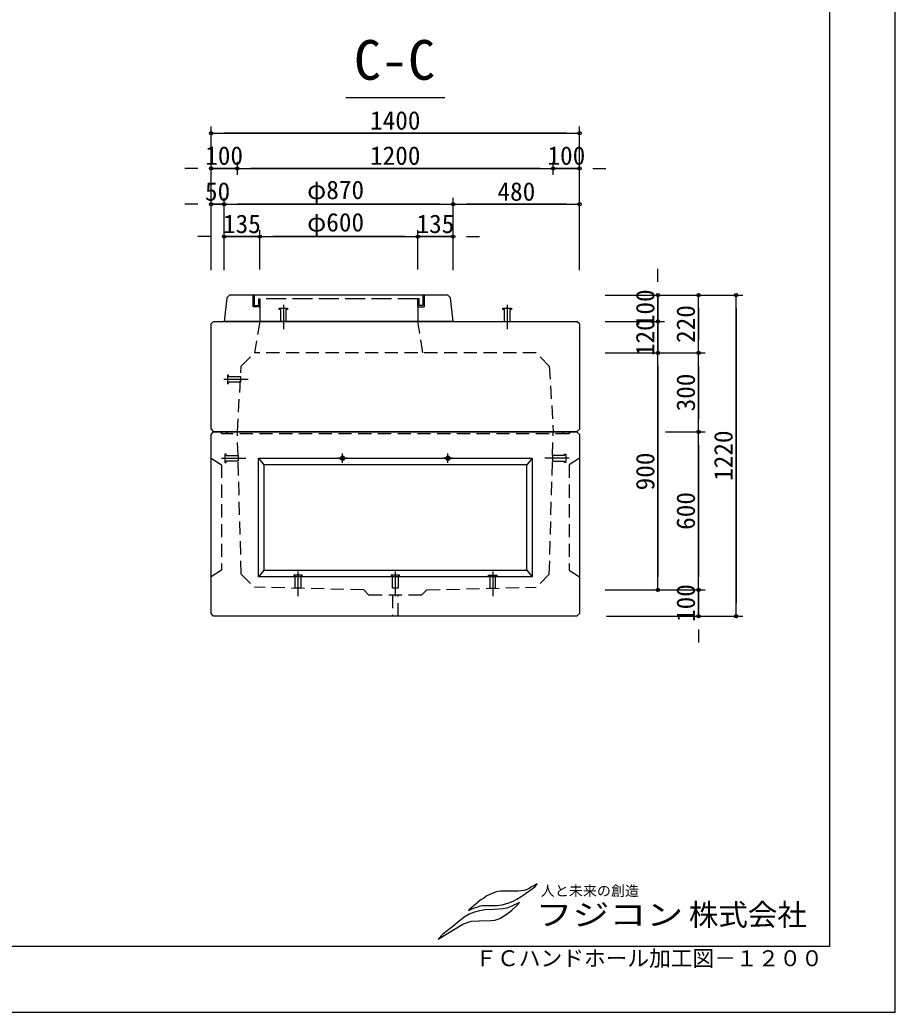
# Model space of a CAD drawing. Units: millimetres, scale not verified. Extents: x -6948 to 6948, y -3792 to 3911.
# Drawn here: x 3623 to 6948, y -3792 to -22 of the extents above; entities that cross this region are included whole.
import ezdxf
from ezdxf.enums import TextEntityAlignment as Align

# ---------------------------------------------------------------- set-up
doc = ezdxf.new("R2010")
doc.units = ezdxf.units.MM
doc.header["$LTSCALE"] = 25
doc.header["$PDMODE"] = 32
doc.header["$PDSIZE"] = 12.5
for name, pattern in [('CHAIN2', [12, 9, -1, 1, -1]), ('DASHED2', [3, 2, -1]), ('DASHED3', [4, 3, -1])]:
    doc.linetypes.add(name, pattern=pattern)
for name, color, linetype in [('0-0_0', 4, 'Continuous'), ('0-B_00枠', 4, 'Continuous'), ('0-D_02補助線', 4, 'Continuous'), ('0-E_03寸法', 4, 'Continuous'), ('0-F_04文字', 7, 'Continuous')]:
    doc.layers.add(name, color=color, linetype=linetype)
doc.styles.add('ＭＳ ゴシック', font='')
doc.styles.get('ＭＳ ゴシック').set_extended_font_data('MS Gothic')

msp = doc.modelspace()

# ---------------------------------------------------------------- linework, layer by layer
at = {"layer": '0-0_0', "color": 3}
for p, q in [((4409.08, -1077.28), (4399.08, -1167.28)), ((4419.08, -1067.28), (4409.08, -1077.28)), ((5249.08, -1067.28), (4419.08, -1067.28)), ((5249.08, -1067.28), (5259.08, -1077.28)), ((5269.08, -1167.28), (5259.08, -1077.28)), ((4359.08, -1167.28), (4349.08, -1177.28)), ((4359.08, -1167.28), (5739.08, -1167.28)), ((5269.08, -1167.28), (4399.08, -1167.28)), ((5749.08, -1177.28), (5739.08, -1167.28)), ((4349.08, -1577.28), (4349.08, -1177.28)), ((5749.08, -1177.28), (5749.08, -1577.28)), ((4349.08, -1577.28), (4359.08, -1587.28)), ((5739.08, -1587.28), (5749.08, -1577.28)), ((4349.08, -1597.28), (4359.08, -1587.28)), ((4349.08, -2277.28), (4349.08, -1597.28)), ((5739.08, -1587.28), (4359.08, -1587.28)), ((4359.08, -1587.28), (5739.08, -1587.28)), ((5749.08, -1597.28), (5739.08, -1587.28)), ((4359.08, -2287.28), (4349.08, -2277.28)), ((5739.08, -2287.28), (4359.08, -2287.28))]:
    msp.add_line(p, q, dxfattribs=at)
at = {"layer": '0-0_0', "linetype": 'DASHED3'}
for p, q in [((4509.08, -1112.28), (4509.08, -1067.28)), ((4514.08, -1107.28), (4514.08, -1067.28)), ((4529.08, -1082.28), (4529.08, -1107.28)), ((5134.08, -1082.28), (4534.08, -1082.28)), ((5139.08, -1082.28), (5134.08, -1082.28)), ((5134.08, -1112.28), (5134.08, -1082.28)), ((5139.08, -1107.28), (5139.08, -1082.28)), ((5154.08, -1067.28), (5154.08, -1107.28)), ((5159.08, -1067.28), (5159.08, -1112.28)), ((4534.08, -1112.28), (4509.08, -1112.28)), ((4514.08, -1107.28), (4529.08, -1107.28)), ((4534.08, -1112.28), (4534.08, -1167.28)), ((5134.08, -1112.28), (5134.08, -1167.28)), ((5134.08, -1112.28), (5159.08, -1112.28)), ((5154.08, -1107.28), (5139.08, -1107.28))]:
    msp.add_line(p, q, dxfattribs=at)
at = {"layer": '0-0_0', "linetype": 'CHAIN2'}
for p, q in [((4624.08, -1103.88), (4624.08, -1196.65)), ((5474.08, -1103.88), (5474.08, -1196.65)), ((4388.46, -1687.28), (4481.24, -1687.28)), ((4388.46, -1687.28), (4481.24, -1687.28)), ((4866.58, -1687.28), (4831.58, -1687.28)), ((4849.08, -1704.78), (4849.08, -1669.78)), ((5266.58, -1687.28), (5231.58, -1687.28)), ((5249.08, -1704.78), (5249.08, -1669.78)), ((5709.7, -1687.28), (5616.93, -1687.28)), ((4679.08, -2117.86), (4679.08, -2210.63)), ((5049.08, -2117.86), (5049.08, -2210.63)), ((5419.08, -2117.86), (5419.08, -2210.63))]:
    msp.add_line(p, q, dxfattribs=at)
at = {"layer": '0-0_0', "linetype": 'DASHED2'}
for p, q in [((4534.08, -1167.28), (4514.08, -1287.28)), ((5154.08, -1287.28), (5134.08, -1167.28)), ((4464.08, -1337.28), (4514.08, -1287.28)), ((5584.08, -1287.28), (4514.08, -1287.28)), ((5634.08, -1337.28), (5584.08, -1287.28)), ((4449.08, -1587.28), (4464.08, -1337.28)), ((5634.08, -1337.28), (5649.08, -1587.28)), ((5708.08, -1594.28), (4390.08, -1594.28)), ((4464.08, -2127.28), (4449.08, -1587.28)), ((5634.08, -2127.28), (5649.08, -1587.28)), ((4349.08, -1687.28), (4389.08, -1712.28)), ((5749.08, -1687.28), (5709.08, -1712.28)), ((4389.08, -1712.28), (4389.08, -2112.28)), ((5709.08, -1712.28), (5709.08, -2112.28)), ((4389.08, -2112.28), (4349.08, -2137.28)), ((4464.08, -2127.28), (4514.08, -2177.28)), ((5634.08, -2127.28), (5584.08, -2177.28)), ((5709.08, -2112.28), (5749.08, -2137.28)), ((4929.08, -2187.28), (4514.08, -2177.28)), ((5169.08, -2187.28), (5584.08, -2177.28)), ((4949.08, -2207.28), (4929.08, -2187.28)), ((5149.08, -2207.28), (4949.08, -2207.28)), ((5038.58, -2207.28), (5038.58, -2287.28)), ((5059.58, -2287.28), (5059.58, -2207.28)), ((5149.08, -2207.28), (5169.08, -2187.28))]:
    msp.add_line(p, q, dxfattribs=at)
at = {"layer": '0-0_0'}
for p, q in [((4385.08, -1587.28), (4390.08, -1594.28)), ((4408.08, -1594.28), (4413.08, -1587.28)), ((5690.08, -1594.28), (5685.08, -1587.28)), ((5713.08, -1587.28), (5708.08, -1594.28)), ((4529.08, -1687.28), (5569.08, -1687.28)), ((4529.08, -2137.28), (4529.08, -1687.28)), ((4529.08, -1687.28), (4549.08, -1712.28)), ((5569.08, -1687.28), (5549.08, -1712.28)), ((5569.08, -1687.28), (5569.08, -2137.28)), ((5549.08, -1712.28), (4549.08, -1712.28)), ((4549.08, -1712.28), (4549.08, -2112.28)), ((5549.08, -2112.28), (5549.08, -1712.28)), ((4549.08, -2112.28), (4529.08, -2137.28)), ((5569.08, -2137.28), (4529.08, -2137.28)), ((4549.08, -2112.28), (5549.08, -2112.28)), ((5549.08, -2112.28), (5569.08, -2137.28))]:
    msp.add_line(p, q, dxfattribs=at)
at = {"layer": '0-0_0', "color": 6}
msp.add_line((6697.69, -3541.53), (-3302.31, -3541.53), dxfattribs=at)
msp.add_lwpolyline([(-3302.31, 3383.47), (6697.69, 3383.47), (6697.69, -3541.53)], dxfattribs=at)
at = {"layer": '0-0_0', "linetype": 'DASHED3'}
msp.add_lwpolyline([(4529.08, -1082.28), (4534.08, -1082.28), (4534.08, -1112.28)], dxfattribs=at)
at = {"layer": '0-0_0', "linetype": 'DASHED2'}
for points in [[(4613.18, -1121.78), (4608.08, -1121.78), (4608.08, -1117.28), (4640.08, -1117.28), (4640.08, -1121.78), (4634.98, -1121.78)], [(4613.18, -1121.78), (4613.18, -1167.28), (4634.98, -1167.28), (4634.98, -1121.78)], [(5463.18, -1121.78), (5458.08, -1121.78), (5458.08, -1117.28), (5490.08, -1117.28), (5490.08, -1121.78), (5484.98, -1121.78)], [(5463.18, -1121.78), (5463.18, -1167.28), (5484.98, -1167.28), (5484.98, -1121.78)], [(4406.36, -1676.38), (4406.36, -1671.28), (4401.86, -1671.28), (4401.86, -1703.28), (4406.36, -1703.28), (4406.36, -1698.18)], [(4406.36, -1676.38), (4406.36, -1671.28), (4401.86, -1671.28), (4401.86, -1703.28), (4406.36, -1703.28), (4406.36, -1698.18)], [(4406.36, -1676.38), (4451.86, -1676.38), (4451.86, -1698.18), (4406.36, -1698.18)], [(4406.36, -1676.38), (4451.86, -1676.38), (4451.86, -1698.18), (4406.36, -1698.18)], [(5691.8, -1676.38), (5646.3, -1676.38), (5646.3, -1698.18), (5691.8, -1698.18)], [(5691.8, -1676.38), (5691.8, -1671.28), (5696.3, -1671.28), (5696.3, -1703.28), (5691.8, -1703.28), (5691.8, -1698.18)], [(4689.98, -2135.76), (4695.08, -2135.76), (4695.08, -2131.26), (4663.08, -2131.26), (4663.08, -2135.76), (4668.18, -2135.76)], [(4689.98, -2135.76), (4689.98, -2181.26), (4668.18, -2181.26), (4668.18, -2135.76)], [(5059.98, -2135.76), (5065.08, -2135.76), (5065.08, -2131.26), (5033.08, -2131.26), (5033.08, -2135.76), (5038.18, -2135.76)], [(5059.98, -2135.76), (5059.98, -2181.26), (5038.18, -2181.26), (5038.18, -2135.76)], [(5408.18, -2135.76), (5403.08, -2135.76), (5403.08, -2131.26), (5435.08, -2131.26), (5435.08, -2135.76), (5429.98, -2135.76)], [(5408.18, -2135.76), (5408.18, -2181.26), (5429.98, -2181.26), (5429.98, -2135.76)]]:
    msp.add_lwpolyline(points, dxfattribs=at)
at = {"layer": '0-0_0', "color": 3}
msp.add_lwpolyline([(5749.08, -1597.28), (5749.08, -2277.28), (5739.08, -2287.28)], dxfattribs=at)
at = {"layer": '0-0_0'}
for centre, radius in [((4849.08, -1687.28), 8.25), ((4849.08, -1687.28), 6), ((5249.08, -1687.28), 8.25), ((5249.08, -1687.28), 6)]:
    msp.add_circle(centre, radius, dxfattribs=at)
at = {"layer": '0-B_00枠'}
msp.add_line((4860.77, -317.19), (5237.4, -317.19), dxfattribs=at)
msp.add_lwpolyline([(-3552.31, -3791.53), (6947.69, -3791.53), (6947.69, 3633.47), (-3552.31, 3633.47)], dxfattribs=at)
at = {"layer": '0-D_02補助線', "linetype": 'CHAIN2'}
msp.add_line((4397.68, -1387.28), (4490.46, -1387.28), dxfattribs=at)
at = {"layer": '0-D_02補助線', "linetype": 'DASHED2'}
for points in [[(4415.58, -1376.38), (4415.58, -1371.28), (4411.08, -1371.28), (4411.08, -1403.28), (4415.58, -1403.28), (4415.58, -1398.18)], [(4415.58, -1376.38), (4461.08, -1376.38), (4461.08, -1398.18), (4415.58, -1398.18)]]:
    msp.add_lwpolyline(points, dxfattribs=at)
at = {"layer": '0-E_03寸法'}
for p, q in [((4349.08, -777.5), (4349.08, -427.5)), ((5749.08, -777.5), (5749.08, -427.5)), ((4349.08, -452.5), (5749.08, -452.5)), ((5699.08, -452.5), (4399.08, -452.5)), ((4349.08, -611.1), (4349.08, -561.1)), ((4449.08, -611.1), (4449.08, -561.1)), ((4449.08, -611.1), (4449.08, -561.1)), ((5649.08, -611.1), (5649.08, -561.1)), ((5649.08, -611.1), (5649.08, -561.1)), ((5749.08, -611.1), (5749.08, -561.1)), ((4299.08, -586.1), (4249.08, -586.1)), ((4449.08, -586.1), (5649.08, -586.1)), ((5599.08, -586.1), (4499.08, -586.1)), ((4499.08, -586.1), (4549.08, -586.1)), ((5599.08, -586.1), (5549.08, -586.1)), ((5799.08, -586.1), (5849.08, -586.1)), ((4349.08, -972.57), (4349.08, -697.57)), ((4399.08, -972.57), (4399.08, -697.57)), ((4399.08, -972.57), (4399.08, -697.57)), ((5269.08, -972.57), (5269.08, -697.57)), ((5269.08, -972.57), (5269.08, -697.57)), ((5749.08, -972.57), (5749.08, -697.57)), ((4299.08, -722.57), (4249.08, -722.57)), ((4399.08, -722.57), (5269.08, -722.57)), ((5219.08, -722.57), (4449.08, -722.57)), ((4449.08, -722.57), (4499.08, -722.57)), ((5269.08, -722.57), (5749.08, -722.57)), ((5699.08, -722.57), (5319.08, -722.57)), ((4399.08, -970.47), (4399.08, -820.47)), ((4534.08, -970.47), (4534.08, -820.47)), ((4534.08, -970.47), (4534.08, -820.47)), ((5134.08, -970.47), (5134.08, -820.47)), ((5134.08, -970.47), (5134.08, -820.47)), ((5269.08, -970.47), (5269.08, -820.47)), ((4349.08, -845.47), (4299.08, -845.47)), ((4534.08, -845.47), (5134.08, -845.47)), ((5084.08, -845.47), (4584.08, -845.47)), ((4584.08, -845.47), (4634.08, -845.47)), ((5084.08, -845.47), (5034.08, -845.47)), ((5319.08, -845.47), (5369.08, -845.47)), ((6046.68, -1017.28), (6046.68, -967.28)), ((5846.68, -1067.28), (6071.68, -1067.28)), ((5875.76, -1067.28), (6225.76, -1067.28)), ((6018.63, -1067.28), (6368.63, -1067.28)), ((6046.68, -1117.28), (6046.68, -1067.28)), ((6200.76, -1287.28), (6200.76, -1067.28)), ((6343.63, -2287.28), (6343.63, -1067.28)), ((6200.76, -1117.28), (6200.76, -1237.28)), ((6343.63, -1117.28), (6343.63, -2237.28)), ((5846.68, -1167.28), (6071.68, -1167.28)), ((5846.68, -1167.28), (6071.68, -1167.28)), ((6046.68, -1217.28), (6046.68, -1267.28)), ((5846.68, -1287.28), (6071.68, -1287.28)), ((5846.68, -1287.28), (6071.68, -1287.28)), ((5875.76, -1287.28), (6225.76, -1287.28)), ((6046.68, -2187.28), (6046.68, -1287.28)), ((6075.76, -1287.28), (6225.76, -1287.28)), ((6200.76, -1587.28), (6200.76, -1287.28)), ((6046.68, -1337.28), (6046.68, -2137.28)), ((6046.68, -1337.28), (6046.68, -1387.28)), ((6200.76, -1337.28), (6200.76, -1537.28)), ((6075.76, -1587.28), (6225.76, -1587.28)), ((6075.76, -1587.28), (6225.76, -1587.28)), ((6200.76, -2187.28), (6200.76, -1587.28)), ((6200.76, -1637.28), (6200.76, -2137.28)), ((6200.76, -2137.28), (6200.76, -2087.28)), ((5846.68, -2187.28), (6071.68, -2187.28)), ((5850.76, -2187.28), (6225.76, -2187.28)), ((6075.76, -2187.28), (6225.76, -2187.28)), ((5850.76, -2287.28), (6225.76, -2287.28)), ((6018.63, -2287.28), (6368.63, -2287.28)), ((6200.76, -2337.28), (6200.76, -2387.28))]:
    msp.add_line(p, q, dxfattribs=at)
for points in [[(4449.08, -586.1), (4349.08, -586.1), (4449.08, -586.1)], [(5749.08, -586.1), (5649.08, -586.1), (5749.08, -586.1)], [(4399.08, -722.57), (4349.08, -722.57), (4399.08, -722.57)], [(4534.08, -845.47), (4399.08, -845.47), (4534.08, -845.47)], [(5269.08, -845.47), (5134.08, -845.47), (5269.08, -845.47)], [(6046.68, -1067.28), (6046.68, -1167.28), (6046.68, -1067.28)], [(6046.68, -1167.28), (6046.68, -1287.28), (6046.68, -1167.28)], [(6200.76, -2187.28), (6200.76, -2287.28), (6200.76, -2187.28)]]:
    msp.add_lwpolyline(points, dxfattribs=at)
for p in [(4349.08, -452.5), (5749.08, -452.5), (4349.08, -586.1), (4449.08, -586.1), (5649.08, -586.1), (5749.08, -586.1), (4349.08, -722.57), (4399.08, -722.57), (5269.08, -722.57), (5749.08, -722.57), (4399.08, -845.47), (4534.08, -845.47), (5134.08, -845.47), (5269.08, -845.47), (6046.68, -1067.28), (6200.76, -1067.28), (6343.63, -1067.28), (6046.68, -1167.28), (6046.68, -1287.28), (6200.76, -1287.28), (6200.76, -1587.28), (6046.68, -2187.28), (6200.76, -2187.28), (6200.76, -2287.28), (6343.63, -2287.28)]:
    msp.add_point(p, dxfattribs=at)
at = {"layer": '0-F_04文字'}
for q in [(5362.1, -3373.28), (5328.03, -3403.45)]:
    msp.add_line((5333.11, -3397.38), q, dxfattribs=at)
msp.add_lwpolyline([(5326.66, -3405.51), (5349.86, -3395.78), (5358.63, -3392.16), (5372.11, -3387.85), (5379.06, -3386.53), (5436.46, -3386.25), (5454.98, -3383.73), (5479.66, -3376.83), (5496.94, -3370.04), (5510.28, -3362.2), (5526.64, -3351.99), (5541.93, -3341.87), (5556.14, -3331.99), (5567.74, -3323.85), (5580.02, -3313.82), (5585.59, -3308.32), (5588.39, -3304.35), (5575.48, -3311.33), (5567.01, -3315.88), (5556.25, -3322.51), (5545.52, -3326.69), (5537.03, -3329.48), (5515.16, -3332.35), (5448.65, -3332.3), (5431.72, -3335.07), (5417.35, -3340.69), (5397.35, -3349.9), (5384.82, -3358.51), (5374.4, -3365.35), (5362.1, -3373.28)], dxfattribs=at)
msp.add_lwpolyline([(5211.88, -3514.18), (5304.96, -3456.98), (5325.66, -3449.99), (5338.84, -3446.48), (5367.66, -3444.36), (5411.33, -3443.57), (5426.89, -3441.97), (5446.55, -3435.37), (5459.72, -3427.43), (5478.08, -3414.96), (5491.89, -3403.48), (5507.56, -3388.39), (5520.52, -3374.78), (5491.06, -3389.37), (5472.98, -3396.88), (5458.41, -3399.23), (5426.15, -3401.95), (5390.31, -3402.6), (5368.27, -3406.07), (5349.39, -3411.81), (5330.02, -3419.19), (5314.53, -3428.23), (5292.25, -3445.8), (5267.46, -3465.76), (5246.31, -3482.34), (5229.78, -3495.65), (5223.6, -3501.47), (5218.05, -3507.69)], close=True, dxfattribs=at)

# ---------------------------------------------------------------- texts
at = {"layer": '0-E_03寸法', "style": 'ＭＳ ゴシック'}
for s, p in [('1400', (4953.08, -460.1)), ('100', (4327.08, -593.7)), ('1200', (4953.08, -593.7)), ('100', (5627.08, -593.7)), ('50', (4326.08, -730.17)), ('φ870', (4714.08, -724.08)), ('480', (5437.08, -730.17)), ('135', (4394.58, -853.07)), ('φ600', (4714.08, -846.98)), ('135', (5129.58, -853.07))]:
    msp.add_text(s, height=70.38, dxfattribs=at).set_placement(p, align=Align.BOTTOM_LEFT)
for s, p in [('100', (6054.28, -1189.28)), ('220', (6208.36, -1249.28)), ('120', (6054.28, -1299.28)), ('300', (6208.36, -1509.28)), ('1220', (6351.23, -1773.28)), ('900', (6054.28, -1809.28)), ('600', (6208.36, -1959.28)), ('100', (6208.36, -2309.28))]:
    msp.add_text(s, height=70.38, rotation=90, dxfattribs=at).set_placement(p, align=Align.BOTTOM_LEFT)
at = {"layer": '0-F_04文字', "style": 'ＭＳ ゴシック'}
for s, height, p in [('C-C', 150.9, (4891.98, -294.71)), ('人と未来の創造', 39.1, (5601.42, -3361.85)), ('株式会社', 82.11, (6164.2, -3487.11)), ('ＦＣハンドホール加工図－１２００', 60.48, (5353.01, -3635.12))]:
    msp.add_text(s, height=height, dxfattribs=at).set_placement(p, align=Align.BOTTOM_LEFT)
at = {"layer": '0-F_04文字', "style": 'ＭＳ ゴシック', "width": 1.25}
msp.add_text('フジコン', height=82.11, dxfattribs=at).set_placement((5582.25, -3487.11), align=Align.BOTTOM_LEFT)

doc.saveas('drawing.dxf')
